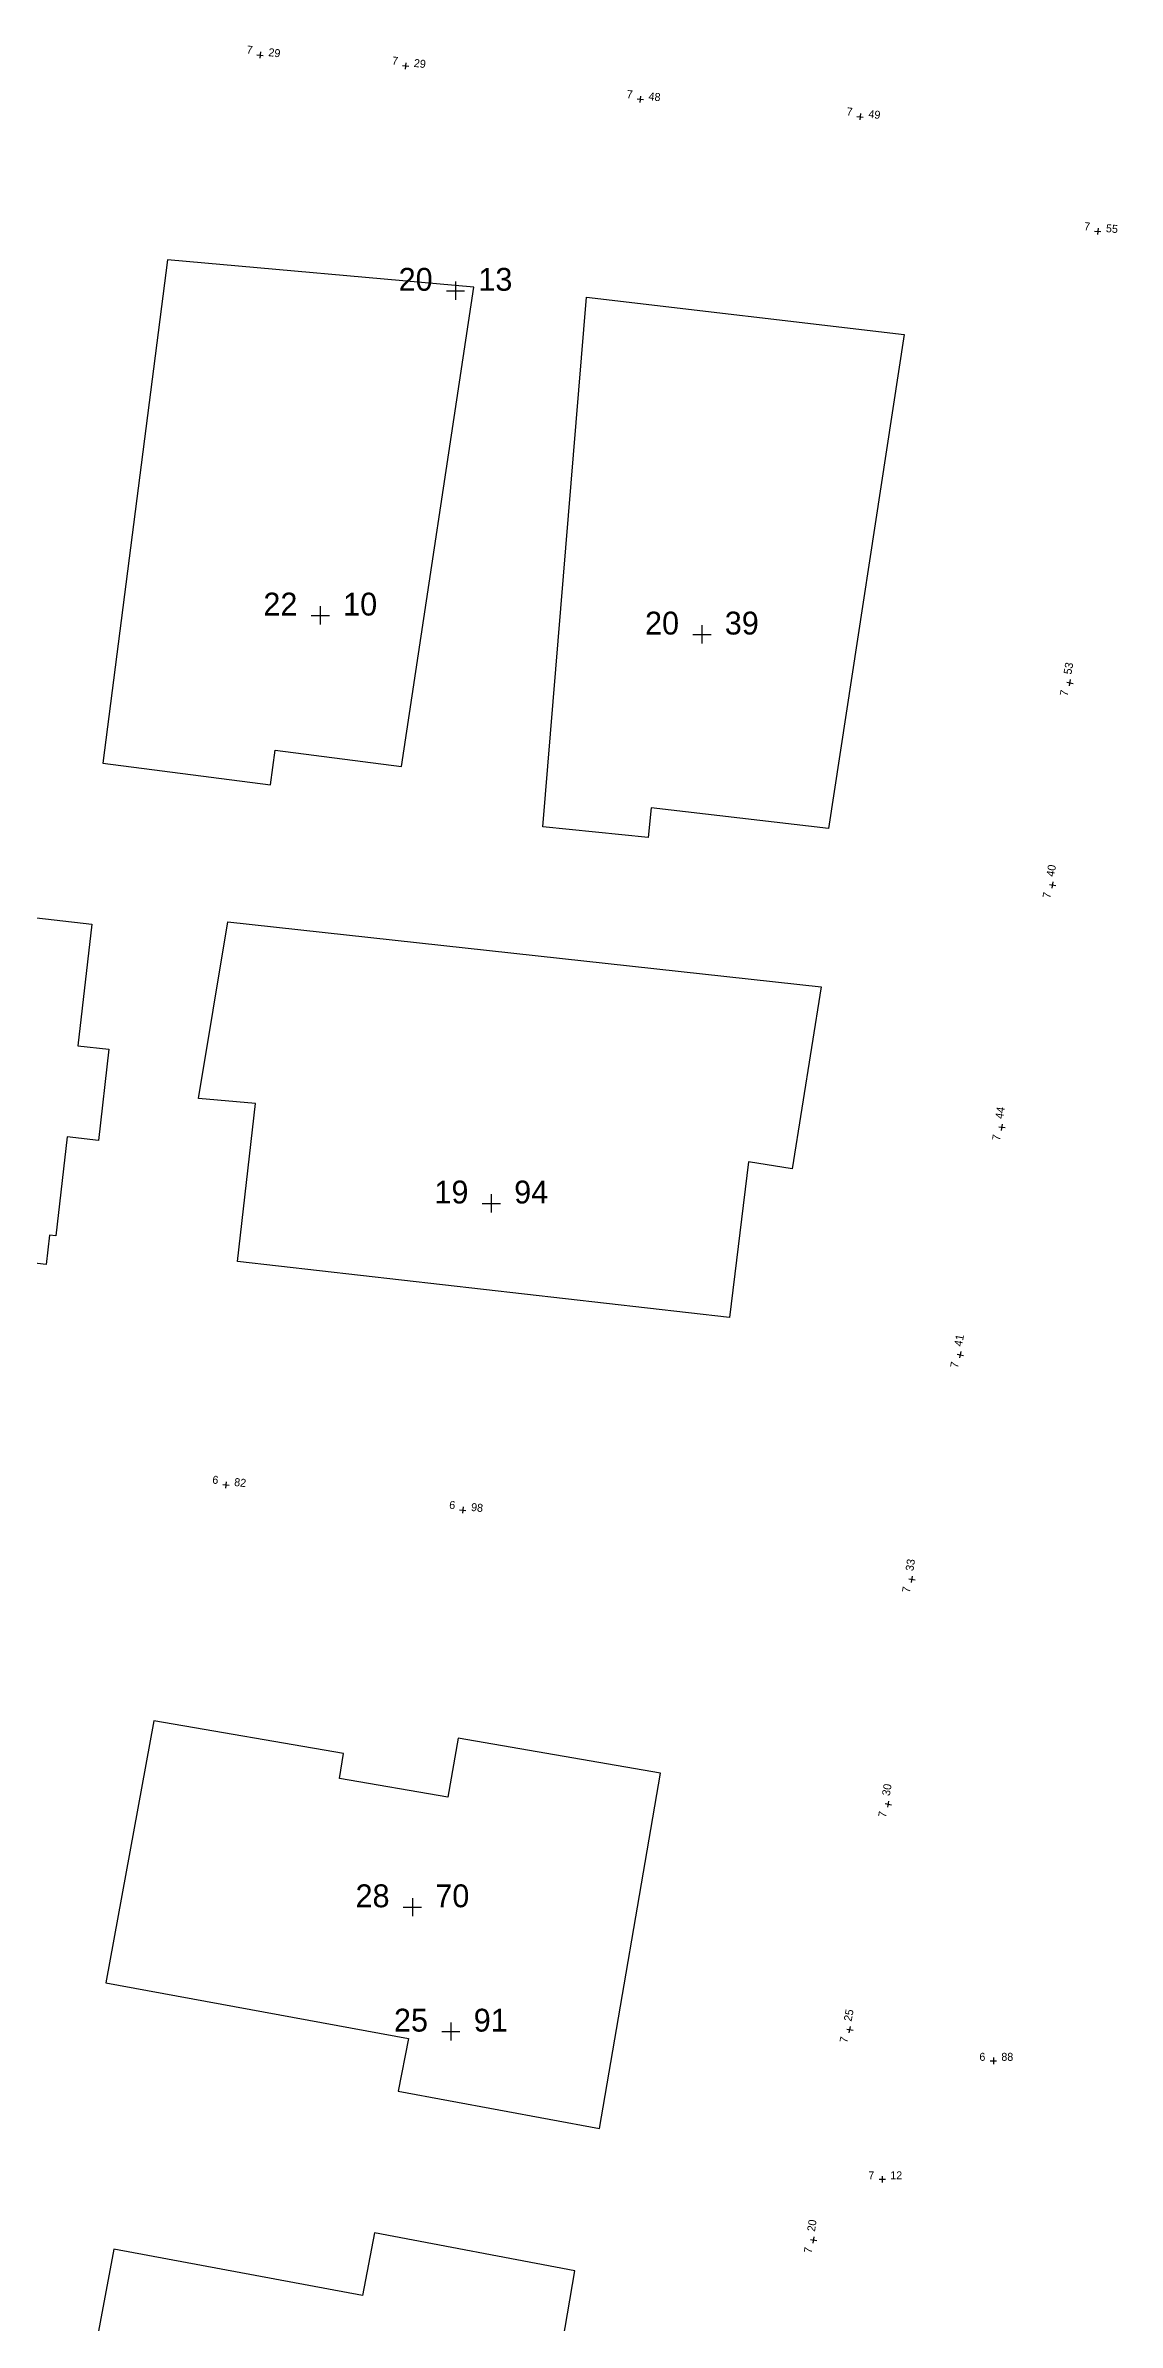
# Model space of a CAD drawing. Header units: inches. Extents: x 179019 to 255520, y 666000 to 809980.
# Drawn here: x 254978.2 to 255025.1, y 809458.8 to 809558.4 of the extents above; entities that cross this region are included whole.
import ezdxf
from ezdxf.enums import TextEntityAlignment as Align

# ---------------------------------------------------------------- set-up
doc = ezdxf.new("R2010")
doc.units = ezdxf.units.IN
doc.header["$MEASUREMENT"] = 0
for name, color, linetype in [('building levels', 6, 'Continuous'), ('orig buildings', 3, 'Continuous'), ('street levels', 5, 'Continuous')]:
    doc.layers.add(name, color=color, linetype=linetype)
doc.styles.add('hebtxt', font='hebtxt')

# ---------------------------------------------------------------- blocks, each defined once
blk = doc.blocks.new('1505')
for points in [[(-0.4, 0), (0.4, 0)], [(0, 0.4), (0, -0.4)]]:
    blk.add_lwpolyline(points)
at = {"style": 'hebtxt'}
blk.add_attdef('METER', text='', height=2, dxfattribs=at).set_placement((-1, -0.004), align=Align.RIGHT)
blk.add_attdef('CENTIMETER', (1, -0.004), '', height=2, dxfattribs=at)
blk = doc.blocks.new('1503')
for points in [[(-0.4, 0), (0.4, 0)], [(0, 0.4), (0, -0.4)]]:
    blk.add_lwpolyline(points)
at = {"style": 'hebtxt'}
blk.add_attdef('METER', text='', height=2, dxfattribs=at).set_placement((-1, 0), align=Align.RIGHT)
blk.add_attdef('CENTIMETER', (1, 0), '', height=2, dxfattribs=at)

msp = doc.modelspace()

# ---------------------------------------------------------------- linework, layer by layer
at = {"layer": 'orig buildings'}
for points, elevation in [([(254983.506, 809549.059), (254980.678, 809527.03), (254988.02, 809526.087), (254988.214, 809527.597), (254993.746, 809526.887), (254996.899, 809547.852)], 22.51), ([(255001.833, 809547.424), (255015.73, 809545.785), (255012.408, 809524.168), (255004.662, 809525.083), (255004.531, 809523.784), (254999.916, 809524.242)], 20.93), ([(254961.105, 809508.543), (254962.675, 809522.164), (254966.612, 809521.71), (254966.477, 809520.545), (254975.891, 809519.46), (254976.008, 809520.474), (254980.206, 809519.99), (254979.593, 809514.67), (254980.945, 809514.514), (254980.485, 809510.524), (254979.124, 809510.681), (254978.625, 809506.351), (254978.343, 809506.382), (254978.196, 809505.103), (254973.525, 809505.641), (254973.674, 809506.9), (254965.809, 809507.771), (254965.663, 809506.515), (254960.944, 809507.059), (254961.115, 809508.542), (254961.105, 809508.543)], 0.119), ([(254986.144, 809520.085), (255012.097, 809517.25), (255010.821, 809509.282), (255008.921, 809509.598), (255008.09, 809502.775), (254986.576, 809505.225), (254987.364, 809512.144), (254984.863, 809512.366)], 18.569), ([(254993.596, 809468.933), (255002.407, 809467.298), (255005.072, 809482.849), (254996.222, 809484.376), (254995.775, 809481.798), (254991.024, 809482.621), (254991.212, 809483.705), (254982.912, 809485.142), (254980.811, 809473.668), (254994.041, 809471.246), (254993.596, 809468.933)], 0.119), ([(255001.319, 809461.078), (254992.555, 809462.742), (254992.04, 809459.992), (254981.169, 809462.028), (254979.419, 809452.682), (254990.355, 809450.634), (254989.665, 809446.95), (254980.578, 809448.651), (254978.895, 809438.139), (254987.495, 809436.762), (254987.293, 809435.574), (254996.696, 809433.97)], 0.119)]:
    msp.add_lwpolyline(points, close=True, dxfattribs=dict(at, elevation=elevation))

# ---------------------------------------------------------------- block references
at = {"layer": 'building levels'}
ref = msp.add_blockref('1505', (254996.104, 809547.704, 20.13), dxfattribs=at)
ref.add_attrib('METER', '20', dxfattribs={"layer": '0', "height": 1, "style": 'hebtxt'}).set_placement((254995.104, 809547.7, 20.13), align=Align.RIGHT)
ref.add_attrib('CENTIMETER', '13', (254997.104, 809547.7, 20.13), dxfattribs={"layer": '0', "height": 1, "style": 'hebtxt'})
ref = msp.add_blockref('1505', (254990.19, 809533.495, 22.1), dxfattribs=at)
ref.add_attrib('METER', '22', dxfattribs={"layer": '0', "height": 1, "style": 'hebtxt'}).set_placement((254989.19, 809533.491, 22.1), align=Align.RIGHT)
ref.add_attrib('CENTIMETER', '10', (254991.19, 809533.491, 22.1), dxfattribs={"layer": '0', "height": 1, "style": 'hebtxt'})
ref = msp.add_blockref('1505', (255006.88, 809532.665, 20.39), dxfattribs=at)
ref.add_attrib('METER', '20', dxfattribs={"layer": '0', "height": 1, "style": 'hebtxt'}).set_placement((255005.88, 809532.661, 20.39), align=Align.RIGHT)
ref.add_attrib('CENTIMETER', '39', (255007.88, 809532.661, 20.39), dxfattribs={"layer": '0', "height": 1, "style": 'hebtxt'})
ref = msp.add_blockref('1505', (254997.67, 809507.775, 19.94), dxfattribs=at)
ref.add_attrib('METER', '19', dxfattribs={"layer": '0', "height": 1, "style": 'hebtxt'}).set_placement((254996.67, 809507.771, 19.94), align=Align.RIGHT)
ref.add_attrib('CENTIMETER', '94', (254998.67, 809507.771, 19.94), dxfattribs={"layer": '0', "height": 1, "style": 'hebtxt'})
ref = msp.add_blockref('1505', (254994.22, 809476.985, 28.7), dxfattribs=at)
ref.add_attrib('METER', '28', dxfattribs={"layer": '0', "height": 1, "style": 'hebtxt'}).set_placement((254993.22, 809476.981, 28.7), align=Align.RIGHT)
ref.add_attrib('CENTIMETER', '70', (254995.22, 809476.981, 28.7), dxfattribs={"layer": '0', "height": 1, "style": 'hebtxt'})
ref = msp.add_blockref('1505', (254995.9, 809471.545, 25.91), dxfattribs=at)
ref.add_attrib('METER', '25', dxfattribs={"layer": '0', "height": 1, "style": 'hebtxt'}).set_placement((254994.9, 809471.541, 25.91), align=Align.RIGHT)
ref.add_attrib('CENTIMETER', '91', (254996.9, 809471.541, 25.91), dxfattribs={"layer": '0', "height": 1, "style": 'hebtxt'})
at = {"layer": 'street levels'}
ref = msp.add_blockref('1503', (254987.559, 809558.012, 7.3), dxfattribs=dict(at, xscale=0.35, yscale=0.35, zscale=0.35, rotation=353.1530102973748))
ref.add_attrib('METER', '7', dxfattribs={"layer": '0', "height": 0.35, "rotation": 353.15301, "style": 'hebtxt'}).set_placement((254987.211, 809558.053, 7.3), align=Align.RIGHT)
ref.add_attrib('CENTIMETER', '29', (254987.906, 809557.969, 7.3), dxfattribs={"layer": '0', "height": 0.35, "rotation": 353.15301, "style": 'hebtxt'})
ref = msp.add_blockref('1503', (254993.919, 809557.537), dxfattribs=dict(at, xscale=0.35, yscale=0.35, zscale=0.35, rotation=353.6098687653282))
ref.add_attrib('METER', '7', dxfattribs={"layer": '0', "height": 0.35, "rotation": 353.60987, "style": 'hebtxt'}).set_placement((254993.571, 809557.574), align=Align.RIGHT)
ref.add_attrib('CENTIMETER', '29', (254994.267, 809557.497), dxfattribs={"layer": '0', "height": 0.35, "rotation": 353.60987, "style": 'hebtxt'})
ref = msp.add_blockref('1503', (255004.184, 809556.076, 7.48), dxfattribs=dict(at, xscale=0.35, yscale=0.35, zscale=0.35, rotation=354.3813843466422))
ref.add_attrib('METER', '7', dxfattribs={"layer": '0', "height": 0.35, "rotation": 354.38138, "style": 'hebtxt'}).set_placement((255003.836, 809556.109, 7.48), align=Align.RIGHT)
ref.add_attrib('CENTIMETER', '48', (255004.533, 809556.041, 7.48), dxfattribs={"layer": '0', "height": 0.35, "rotation": 354.38138, "style": 'hebtxt'})
ref = msp.add_blockref('1503', (255013.798, 809555.312), dxfattribs=dict(at, xscale=0.35, yscale=0.35, zscale=0.35, rotation=353.6098687652486))
ref.add_attrib('METER', '7', dxfattribs={"layer": '0', "height": 0.35, "rotation": 353.60987, "style": 'hebtxt'}).set_placement((255013.45, 809555.349), align=Align.RIGHT)
ref.add_attrib('CENTIMETER', '49', (255014.146, 809555.271), dxfattribs={"layer": '0', "height": 0.35, "rotation": 353.60987, "style": 'hebtxt'})
ref = msp.add_blockref('1503', (255024.189, 809550.301), dxfattribs=dict(at, xscale=0.35, yscale=0.35, zscale=0.35, rotation=354.8685494209204))
ref.add_attrib('METER', '7', dxfattribs={"layer": '0', "height": 0.35, "rotation": 354.86855, "style": 'hebtxt'}).set_placement((255023.84, 809550.331), align=Align.RIGHT)
ref.add_attrib('CENTIMETER', '55', (255024.537, 809550.268), dxfattribs={"layer": '0', "height": 0.35, "rotation": 354.86855, "style": 'hebtxt'})
ref = msp.add_blockref('1503', (255022.973, 809530.549, 7.418), dxfattribs=dict(at, xscale=0.35, yscale=0.35, zscale=0.35, rotation=80.19850402818629))
ref.add_attrib('METER', '7', dxfattribs={"layer": '0', "height": 0.35, "rotation": 80.1985, "style": 'hebtxt'}).set_placement((255022.915, 809530.204, 7.418), align=Align.RIGHT)
ref.add_attrib('CENTIMETER', '53', (255023.034, 809530.894, 7.418), dxfattribs={"layer": '0', "height": 0.35, "rotation": 80.1985, "style": 'hebtxt'})
ref = msp.add_blockref('1503', (255022.219, 809521.701, 1.96), dxfattribs=dict(at, xscale=0.35, yscale=0.35, zscale=0.35, rotation=80.11467122361361))
ref.add_attrib('METER', '7', dxfattribs={"layer": '0', "height": 0.35, "rotation": 80.11467, "style": 'hebtxt'}).set_placement((255022.16, 809521.356, 1.96), align=Align.RIGHT)
ref.add_attrib('CENTIMETER', '40', (255022.28, 809522.046, 1.96), dxfattribs={"layer": '0', "height": 0.35, "rotation": 80.11467, "style": 'hebtxt'})
ref = msp.add_blockref('1503', (255020, 809511.107, 7.328), dxfattribs=dict(at, xscale=0.35, yscale=0.35, zscale=0.35, rotation=81.72002074813717))
ref.add_attrib('METER', '7', dxfattribs={"layer": '0', "height": 0.35, "rotation": 81.72002, "style": 'hebtxt'}).set_placement((255019.95, 809510.76, 7.328), align=Align.RIGHT)
ref.add_attrib('CENTIMETER', '44', (255020.051, 809511.453, 7.328), dxfattribs={"layer": '0', "height": 0.35, "rotation": 81.72002, "style": 'hebtxt'})
ref = msp.add_blockref('1503', (255018.184, 809501.152, 7.298), dxfattribs=dict(at, xscale=0.35, yscale=0.35, zscale=0.35, rotation=79.53455149485038))
ref.add_attrib('METER', '7', dxfattribs={"layer": '0', "height": 0.35, "rotation": 79.53455, "style": 'hebtxt'}).set_placement((255018.122, 809500.808, 7.298), align=Align.RIGHT)
ref.add_attrib('CENTIMETER', '41', (255018.249, 809501.496, 7.298), dxfattribs={"layer": '0', "height": 0.35, "rotation": 79.53455, "style": 'hebtxt'})
ref = msp.add_blockref('1503', (254986.063, 809495.455, 6.708), dxfattribs=dict(at, xscale=0.35, yscale=0.35, zscale=0.35, rotation=353.7533732348812))
ref.add_attrib('METER', '6', dxfattribs={"layer": '0', "height": 0.35, "rotation": 353.75337, "style": 'hebtxt'}).set_placement((254985.715, 809495.492, 6.708), align=Align.RIGHT)
ref.add_attrib('CENTIMETER', '82', (254986.411, 809495.416, 6.708), dxfattribs={"layer": '0', "height": 0.35, "rotation": 353.75337, "style": 'hebtxt'})
ref = msp.add_blockref('1503', (254996.423, 809494.359, 6.868), dxfattribs=dict(at, xscale=0.35, yscale=0.35, zscale=0.35, rotation=354.1844592235579))
ref.add_attrib('METER', '6', dxfattribs={"layer": '0', "height": 0.35, "rotation": 354.18446, "style": 'hebtxt'}).set_placement((254996.075, 809494.393, 6.868), align=Align.RIGHT)
ref.add_attrib('CENTIMETER', '98', (254996.771, 809494.322, 6.868), dxfattribs={"layer": '0', "height": 0.35, "rotation": 354.18446, "style": 'hebtxt'})
ref = msp.add_blockref('1503', (255016.066, 809491.326, 7.228), dxfattribs=dict(at, xscale=0.35, yscale=0.35, zscale=0.35, rotation=80.93044059908325))
ref.add_attrib('METER', '7', dxfattribs={"layer": '0', "height": 0.35, "rotation": 80.93044, "style": 'hebtxt'}).set_placement((255016.012, 809490.98, 7.228), align=Align.RIGHT)
ref.add_attrib('CENTIMETER', '33', (255016.122, 809491.672, 7.228), dxfattribs={"layer": '0', "height": 0.35, "rotation": 80.93044, "style": 'hebtxt'})
ref = msp.add_blockref('1503', (255015.031, 809481.491, 7.198), dxfattribs=dict(at, xscale=0.35, yscale=0.35, zscale=0.35, rotation=80.18828179953681))
ref.add_attrib('METER', '7', dxfattribs={"layer": '0', "height": 0.35, "rotation": 80.18828, "style": 'hebtxt'}).set_placement((255014.972, 809481.145, 7.198), align=Align.RIGHT)
ref.add_attrib('CENTIMETER', '30', (255015.092, 809481.835, 7.198), dxfattribs={"layer": '0', "height": 0.35, "rotation": 80.18828, "style": 'hebtxt'})
ref = msp.add_blockref('1503', (255013.352, 809471.627, 7.148), dxfattribs=dict(at, xscale=0.35, yscale=0.35, zscale=0.35, rotation=79.0048843313269))
ref.add_attrib('METER', '7', dxfattribs={"layer": '0', "height": 0.35, "rotation": 79.00488, "style": 'hebtxt'}).set_placement((255013.286, 809471.283, 7.148), align=Align.RIGHT)
ref.add_attrib('CENTIMETER', '25', (255013.42, 809471.97, 7.148), dxfattribs={"layer": '0', "height": 0.35, "rotation": 79.00488, "style": 'hebtxt'})
ref = msp.add_blockref('1503', (255019.624, 809470.263, 6.88), dxfattribs=dict(at, xscale=0.35, yscale=0.35, zscale=0.35))
ref.add_attrib('METER', '6', dxfattribs={"layer": '0', "height": 0.35, "style": 'hebtxt'}).set_placement((255019.274, 809470.262, 6.88), align=Align.RIGHT)
ref.add_attrib('CENTIMETER', '88', (255019.974, 809470.262, 6.88), dxfattribs={"layer": '0', "height": 0.35, "style": 'hebtxt'})
ref = msp.add_blockref('1503', (255014.766, 809465.078, 7.008), dxfattribs=dict(at, xscale=0.35, yscale=0.35, zscale=0.35, rotation=0.017923327885357))
ref.add_attrib('METER', '7', dxfattribs={"layer": '0', "height": 0.35, "rotation": 0.01792, "style": 'hebtxt'}).set_placement((255014.416, 809465.077, 7.008), align=Align.RIGHT)
ref.add_attrib('CENTIMETER', '12', (255015.116, 809465.077, 7.008), dxfattribs={"layer": '0', "height": 0.35, "rotation": 0.01792, "style": 'hebtxt'})
ref = msp.add_blockref('1503', (255011.768, 809462.428, 7.088), dxfattribs=dict(at, xscale=0.35, yscale=0.35, zscale=0.35, rotation=81.4978577429487))
ref.add_attrib('METER', '7', dxfattribs={"layer": '0', "height": 0.35, "rotation": 81.49786, "style": 'hebtxt'}).set_placement((255011.717, 809462.082, 7.088), align=Align.RIGHT)
ref.add_attrib('CENTIMETER', '20', (255011.821, 809462.774, 7.088), dxfattribs={"layer": '0', "height": 0.35, "rotation": 81.49786, "style": 'hebtxt'})

doc.saveas('drawing.dxf')
